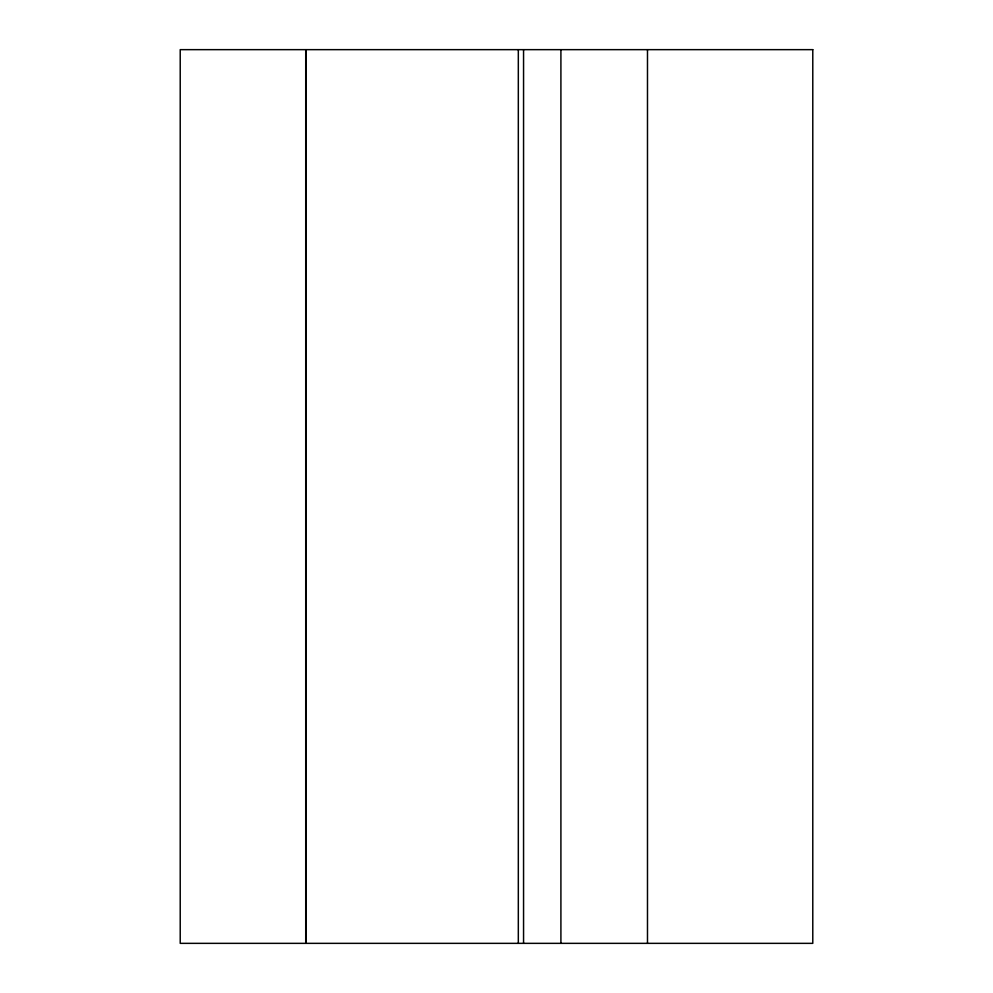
<?xml version="1.0" encoding="UTF-8"?>
<svg xmlns="http://www.w3.org/2000/svg" width="993" height="993" viewBox="0 0 993 993"><rect width="100%" height="100%" fill="white"/><g stroke="black" fill="none" stroke-linecap="round" stroke-linejoin="round"><path stroke-width="1.49" d="M647.486 49.65L647.486 943.35M560.908 49.65L560.908 943.35M523.559 49.65L523.559 943.35M518.321 49.65L518.321 943.35M306.241 49.65L306.241 943.35M305.72 49.65L305.72 943.35M812.783 49.65L180.217 49.65L180.217 943.35L812.783 943.35L812.783 49.65"/></g></svg>
